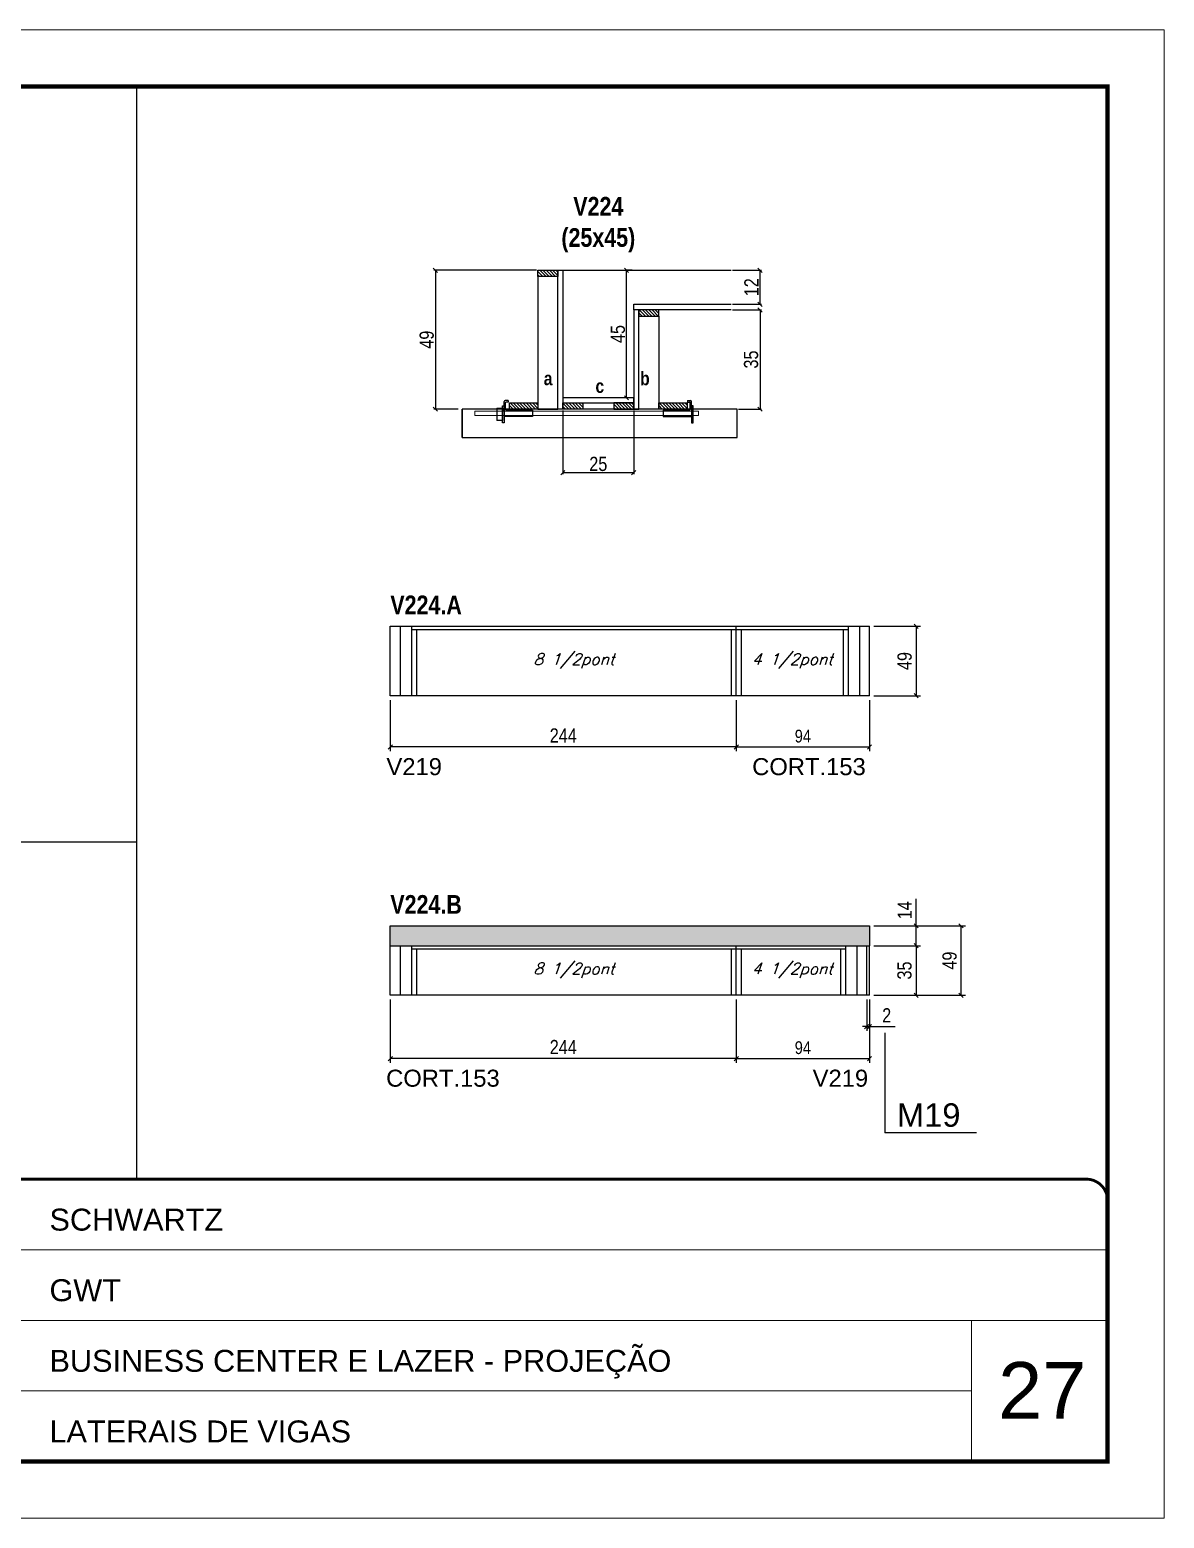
# Model space of a CAD drawing. Extents: x 2603 to 22413, y 1253 to 30260.
# Drawn here: x 6471 to 7271, y 21928 to 22978 of the extents above; entities that cross this region are included whole.
import ezdxf

# ---------------------------------------------------------------- set-up
doc = ezdxf.new("R2010")
doc.units = 0
doc.linetypes.add('CONTINUO', pattern=[0])
doc.linetypes.add('DASHED', pattern=[0.75, 0.5, -0.25])
for name, color, linetype in [('5', 5, 'Continuous'), ('barrote', 251, 'Continuous'), ('COTA', 241, 'Continuous'), ('detalhes', 4, 'Continuous'), ('NOMENCLATURA', 7, 'Continuous'), ('Painéis', 200, 'Continuous'), ('presilha', 1, 'Continuous'), ('SARR_2.2x10', 60, 'Continuous'), ('SARR_2.2x7', 40, 'Continuous'), ('SARR_3.5x7', 81, 'Continuous'), ('texto', 7, 'Continuous')]:
    doc.layers.add(name, color=color, linetype=linetype)
for name, color, linetype, lineweight in [('CARIMBO', 255, 'Continuous', 9), ('CONCRETO', 251, 'Continuous', 25), ('Folhas', 255, 'Continuous', 9), ('SARRAFO DE PRESSAO', 251, 'DASHED', 9), ('SCO-___-LAJ', 2, 'Continuous', 0)]:
    doc.layers.add(name, color=color, linetype=linetype, lineweight=lineweight)
doc.styles.add('ARIAL', font='arial.ttf')
doc.styles.add('COTA TECNICA', font='techl___.ttf', dxfattribs={"height": 10})
doc.styles.add('COTA TECNICA 2X', font='techl___.ttf', dxfattribs={"height": 10})
doc.styles.add('COTA TECNICA-50', font='techl___.ttf', dxfattribs={"height": 9})
doc.styles.add('Romans', font='romans.shx')
doc.styles.get("Standard").update_dxf_attribs({"font": 'arial.ttf'})
doc.styles.add('TECNICA', font='techb___.ttf', dxfattribs={"height": 10})
doc.dimstyles.new('COTA PAINEL-50', dxfattribs={"dimtxt": 9, "dimasz": 3, "dimexe": 3, "dimexo": 3, "dimgap": 3, "dimtad": 1, "dimdec": 1, "dimzin": 12, "dimdsep": 46, "dimtxsty": 'COTA TECNICA-50', "dimblk1": 'OBLIQUE', "dimblk2": 'OBLIQUE', "dimsah": 1, "dimcen": 0.9, "dimclrd": 4, "dimclre": 4, "dimclrt": 240, "dimadec": 1, "dimazin": 3, "dimtfac": 1, "dimtdec": 1, "dimtmove": 0, "dimatfit": 3, "dimfxl": 1, "dimtolj": 1, "dimtzin": 12, "dimarcsym": 0})
doc.dimstyles.new('PAINEL', dxfattribs={"dimtxt": 10, "dimasz": 3, "dimexe": 3, "dimexo": 3, "dimgap": 3, "dimtad": 1, "dimdec": 1, "dimzin": 12, "dimdsep": 46, "dimtxsty": 'COTA TECNICA', "dimblk1": 'OBLIQUE', "dimblk2": 'OBLIQUE', "dimsah": 1, "dimcen": 0.9, "dimclrd": 4, "dimclre": 4, "dimclrt": 240, "dimadec": 1, "dimazin": 3, "dimtfac": 1, "dimtdec": 1, "dimtmove": 0, "dimatfit": 3, "dimfxl": 1, "dimtolj": 1, "dimtzin": 12, "dimarcsym": 0})
doc.dimstyles.new('SECAO', dxfattribs={"dimscale": 0.333333, "dimtxt": 5, "dimasz": 9, "dimexe": 3, "dimexo": 3, "dimgap": 3, "dimtad": 1, "dimdec": 1, "dimlfac": 0.5, "dimzin": 12, "dimdsep": 46, "dimtxsty": 'COTA TECNICA 2X', "dimblk1": 'OBLIQUE', "dimblk2": 'OBLIQUE', "dimsah": 1, "dimcen": 0.9, "dimclrd": 4, "dimclre": 4, "dimclrt": 240, "dimadec": 1, "dimazin": 3, "dimtfac": 1, "dimtdec": 1, "dimtmove": 0, "dimatfit": 3, "dimfxl": 1, "dimtolj": 1, "dimtzin": 12, "dimarcsym": 0})

# ---------------------------------------------------------------- blocks, each defined once
blk = doc.blocks.new('9999999999')
at = {"color": 30, "linetype": 'CONTINUO'}
for p, q in [((98564.6, 34379.6), (99584, 34379.6)), ((98564.6, 34329.8), (99488, 34329.8)), ((99584, 34329.8), (99488, 34329.8)), ((99488, 34329.8), (99488, 34230.2)), ((98564.6, 34280), (99488, 34280))]:
    blk.add_line(p, q, dxfattribs=at)
at = {"color": 30, "linetype": 'CONTINUO', "const_width": 2}
blk.add_lwpolyline([(99584, 34230.2), (99584, 34414.4, 0.414214), (99569, 34429.4), (98229, 34429.4, 0.414214), (98214, 34414.4), (98214, 34245.2, 0.414214), (98229, 34230.2), (99584, 34230.2)], format="xyb", dxfattribs=at)
at = {"layer": 'Folhas'}
blk.add_lwpolyline([(98139, 34190.2), (99624, 34190.2), (99624, 35240.2), (98139, 35240.2)], close=True, dxfattribs=at)
at = {"layer": 'Folhas', "color": 30, "const_width": 3}
blk.add_lwpolyline([(98214, 34230.2), (99584, 34230.2), (99584, 35200.2), (98214, 35200.2)], close=True, dxfattribs=at)
at = {"color": 7, "linetype": 'Continuous', "ltscale": 5, "style": 'ARIAL'}
for s, height, p in [('SCHWARTZ', 15.48, (98837.7, 34393.1)), ('GWT', 15.48, (98837.7, 34343.3)), ('BUSINESS CENTER E LAZER - PROJEÇÃO', 15.483, (98837.7, 34293.5)), ('LATERAIS DE VIGAS', 15.483, (98837.7, 34243.7))]:
    blk.add_text(s, height=height, dxfattribs=at).set_placement(p)
blk = doc.blocks.new('PRESILHA METÁLICA 1')
at = {"layer": 'presilha'}
for p, q in [((7.5, 10.6), (7.5, 19.9)), ((12, 21), (8.6, 21)), ((9, 11.6), (9, 18.9)), ((12, 19.5), (9.6, 19.5)), ((12, 21), (12, 19.5)), ((0, 13), (6, 13)), ((0, 13), (0, 0)), ((6, 0), (0, 0)), ((6, 15.5), (7.5, 15.5)), ((6, -2.5), (6, 15.5)), ((6, 13), (6, 0)), ((7.5, 15.5), (7.5, -2.5)), ((37.5, 4.1), (7.5, 4.1)), ((37.5, 11), (9.6, 11)), ((37.5, 11), (37.5, 4.1)), ((7.5, -2.5), (6, -2.5))]:
    blk.add_line(p, q, dxfattribs=at)
for centre, radius, start, end in [((8.6, 19.9), 1.14, 90, 180), ((9.6, 18.9), 0.57, 90, 180), ((9.6, 11.6), 0.57, 180, 270)]:
    blk.add_arc(centre, radius, start, end, dxfattribs=at)
blk = doc.blocks.new('PRESILHA METÁLICA 2')
at = {"layer": 'presilha'}
for p, q in [((-5.2, 23.5), (-5.2, 22)), ((-5.2, 23.5), (-1.9, 23.5)), ((-5.2, 22), (-2.8, 22)), ((-2.2, 14.1), (-2.2, 21.4)), ((0.8, 18), (-0.8, 18)), ((-0.8, 18), (-0.8, 0)), ((-0.8, 14.6), (-0.8, 22.4)), ((0.8, 0), (0.8, 18)), ((-30.8, 13.5), (-30.8, 6.6)), ((-30.8, 13.5), (-2.8, 13.5)), ((-30.8, 6.6), (-0.8, 6.6)), ((-0.8, 0), (0.8, 0))]:
    blk.add_line(p, q, dxfattribs=at)
for centre, radius, start, end in [((-2.8, 21.4), 0.57, 0, 90), ((-1.9, 22.4), 1.14, 0, 90), ((-2.8, 14.1), 0.57, 270, 0)]:
    blk.add_arc(centre, radius, start, end, dxfattribs=at)
blk = doc.blocks.new('_Oblique')
at = {"color": 0, "linetype": 'ByBlock', "lineweight": -2}
blk.add_line((-0.5, -0.5), (0.5, 0.5), dxfattribs=at)
blk = doc.blocks.new('*D414')
at = {"layer": 'COTA', "color": 4, "lineweight": -2, "transparency": 16777216}
for p, q in [((6967, 22780.1), (6987.4, 22780.1)), ((6986.4, 22780.1), (6986.4, 22710.1)), ((6971.1, 22710.1), (6987.4, 22710.1))]:
    blk.add_line(p, q, dxfattribs=at)
at = {"layer": 'Defpoints', "color": 0, "transparency": 16777216}
for p in [(6966, 22780.1), (6970.1, 22710.1), (6986.4, 22710.1)]:
    blk.add_point(p, dxfattribs=at)
at = {"layer": 'COTA', "color": 4, "lineweight": -2, "transparency": 16777216, "xscale": 3, "yscale": 3, "zscale": 3}
for p, rotation in [((6986.4, 22780.1), 90), ((6986.4, 22710.1), 270)]:
    blk.add_blockref('_Oblique', p, dxfattribs=dict(at, rotation=rotation))
at = {"layer": 'COTA', "color": 240, "transparency": 16777216, "insert": (6980.1, 22745.1), "char_height": 10, "attachment_point": 5, "rotation": 90, "style": 'COTA TECNICA 2X'}
blk.add_mtext('\\A1;35', dxfattribs=at)
blk = doc.blocks.new('*D430')
at = {"layer": 'COTA', "color": 4, "lineweight": -2, "transparency": 16777216}
for p, q in [((6967, 22808.1), (6987.4, 22808.1)), ((6986.4, 22784.1), (6986.4, 22808.1)), ((6967, 22784.1), (6987.4, 22784.1))]:
    blk.add_line(p, q, dxfattribs=at)
at = {"layer": 'Defpoints', "color": 0, "transparency": 16777216}
for p in [(6966, 22808.1), (6986.4, 22808.1), (6966, 22784.1)]:
    blk.add_point(p, dxfattribs=at)
at = {"layer": 'COTA', "color": 4, "lineweight": -2, "transparency": 16777216, "xscale": 3, "yscale": 3, "zscale": 3}
for p, rotation in [((6986.4, 22808.1), 90), ((6986.4, 22784.1), 270)]:
    blk.add_blockref('_Oblique', p, dxfattribs=dict(at, rotation=rotation))
at = {"layer": 'COTA', "color": 240, "transparency": 16777216, "insert": (6980.3, 22796.1), "char_height": 10, "attachment_point": 5, "rotation": 90, "style": 'COTA TECNICA 2X'}
blk.add_mtext('\\A1;12', dxfattribs=at)
blk = doc.blocks.new('*D431')
at = {"layer": 'COTA', "color": 4, "lineweight": -2, "transparency": 16777216}
for p, q in [((6828.7, 22808.1), (6756.4, 22808.1)), ((6757.4, 22808.1), (6757.4, 22710.1)), ((6773.5, 22710.1), (6756.4, 22710.1))]:
    blk.add_line(p, q, dxfattribs=at)
at = {"layer": 'Defpoints', "color": 0, "transparency": 16777216}
for p in [(6829.7, 22808.1), (6757.4, 22710.1), (6774.5, 22710.1)]:
    blk.add_point(p, dxfattribs=at)
at = {"layer": 'COTA', "color": 4, "lineweight": -2, "transparency": 16777216, "xscale": 3, "yscale": 3, "zscale": 3}
for p, rotation in [((6757.4, 22808.1), 90), ((6757.4, 22710.1), 270)]:
    blk.add_blockref('_Oblique', p, dxfattribs=dict(at, rotation=rotation))
at = {"layer": 'COTA', "color": 240, "transparency": 16777216, "insert": (6751.3, 22759.1), "char_height": 10, "attachment_point": 5, "rotation": 90, "style": 'COTA TECNICA 2X'}
blk.add_mtext('\\A1;49', dxfattribs=at)
blk = doc.blocks.new('*D2410')
at = {"layer": 'COTA', "color": 4, "lineweight": -2, "transparency": 16777216}
for p, q in [((6896.3, 22808.1), (6891.2, 22808.1)), ((6892.2, 22718.1), (6892.2, 22808.1)), ((6896.3, 22718.1), (6891.2, 22718.1))]:
    blk.add_line(p, q, dxfattribs=at)
at = {"layer": 'Defpoints', "color": 0, "transparency": 16777216}
for p in [(6892.2, 22808.1), (6897.3, 22808.1), (6897.3, 22718.1)]:
    blk.add_point(p, dxfattribs=at)
at = {"layer": 'COTA', "color": 4, "lineweight": -2, "transparency": 16777216, "xscale": 3, "yscale": 3, "zscale": 3}
for p, rotation in [((6892.2, 22808.1), 90), ((6892.2, 22718.1), 270)]:
    blk.add_blockref('_Oblique', p, dxfattribs=dict(at, rotation=rotation))
at = {"layer": 'COTA', "color": 240, "transparency": 16777216, "insert": (6886.1, 22763.1), "char_height": 10, "attachment_point": 5, "rotation": 90, "style": 'COTA TECNICA 2X'}
blk.add_mtext('\\A1;45', dxfattribs=at)
blk = doc.blocks.new('*D2411')
at = {"layer": 'COTA', "color": 4, "lineweight": -2, "transparency": 16777216}
for p, q in [((6847.3, 22709.1), (6847.3, 22664.3)), ((6897.3, 22709.1), (6897.3, 22664.3)), ((6847.3, 22665.3), (6897.3, 22665.3))]:
    blk.add_line(p, q, dxfattribs=at)
at = {"layer": 'Defpoints', "color": 0, "transparency": 16777216}
for p in [(6847.3, 22710.1), (6897.3, 22710.1), (6897.3, 22665.3)]:
    blk.add_point(p, dxfattribs=at)
at = {"layer": 'COTA', "color": 4, "lineweight": -2, "transparency": 16777216, "xscale": 3, "yscale": 3, "zscale": 3, "rotation": 180}
blk.add_blockref('_Oblique', (6847.3, 22665.3), dxfattribs=at)
at = {"layer": 'COTA', "color": 4, "lineweight": -2, "transparency": 16777216, "xscale": 3, "yscale": 3, "zscale": 3}
blk.add_blockref('_Oblique', (6897.3, 22665.3), dxfattribs=at)
at = {"layer": 'COTA', "color": 240, "transparency": 16777216, "insert": (6872.3, 22671.4), "char_height": 10, "attachment_point": 5, "style": 'COTA TECNICA 2X'}
blk.add_mtext('\\A1;25', dxfattribs=at)
blk = doc.blocks.new('*D432')
at = {"layer": 'COTA', "color": 4, "linetype": 'ByBlock', "lineweight": -2, "transparency": 16777216}
for p, q in [((6969.6, 22504.9), (6969.6, 22468.8)), ((7063.6, 22504.9), (7063.6, 22468.8)), ((6969.6, 22471.8), (7063.6, 22471.8))]:
    blk.add_line(p, q, dxfattribs=at)
at = {"layer": 'Defpoints', "color": 0, "linetype": 'ByBlock', "transparency": 16777216}
for p in [(6969.6, 22507.9), (7063.6, 22507.9), (7063.6, 22471.8)]:
    blk.add_point(p, dxfattribs=at)
at = {"layer": 'COTA', "color": 4, "linetype": 'ByBlock', "lineweight": -2, "transparency": 16777216, "xscale": 3, "yscale": 3, "zscale": 3, "rotation": 180}
blk.add_blockref('_Oblique', (6969.6, 22471.8), dxfattribs=at)
at = {"layer": 'COTA', "color": 4, "linetype": 'ByBlock', "lineweight": -2, "transparency": 16777216, "xscale": 3, "yscale": 3, "zscale": 3}
blk.add_blockref('_Oblique', (7063.6, 22471.8), dxfattribs=at)
at = {"layer": 'COTA', "color": 240, "linetype": 'ByBlock', "transparency": 16777216, "insert": (7016.6, 22479.4), "char_height": 9, "attachment_point": 5, "style": 'COTA TECNICA-50'}
blk.add_mtext('\\A1;94', dxfattribs=at)
blk = doc.blocks.new('*D2412')
at = {"layer": 'COTA', "color": 4, "linetype": 'ByBlock', "lineweight": -2, "transparency": 16777216}
for p, q in [((6725.6, 22504.9), (6725.6, 22468.8)), ((6969.6, 22504.9), (6969.6, 22468.8)), ((6969.6, 22471.8), (6725.6, 22471.8))]:
    blk.add_line(p, q, dxfattribs=at)
at = {"layer": 'Defpoints', "color": 0, "linetype": 'ByBlock', "transparency": 16777216}
for p in [(6725.6, 22507.9), (6969.6, 22507.9), (6725.6, 22471.8)]:
    blk.add_point(p, dxfattribs=at)
at = {"layer": 'COTA', "color": 4, "linetype": 'ByBlock', "lineweight": -2, "transparency": 16777216, "xscale": 3, "yscale": 3, "zscale": 3, "rotation": 180}
blk.add_blockref('_Oblique', (6725.6, 22471.8), dxfattribs=at)
at = {"layer": 'COTA', "color": 4, "linetype": 'ByBlock', "lineweight": -2, "transparency": 16777216, "xscale": 3, "yscale": 3, "zscale": 3}
blk.add_blockref('_Oblique', (6969.6, 22471.8), dxfattribs=at)
at = {"layer": 'COTA', "color": 240, "linetype": 'ByBlock', "transparency": 16777216, "insert": (6847.6, 22479.9), "char_height": 10, "attachment_point": 5, "style": 'COTA TECNICA'}
blk.add_mtext('\\A1;244', dxfattribs=at)
blk = doc.blocks.new('*D2413')
at = {"layer": 'COTA', "color": 4, "linetype": 'ByBlock', "lineweight": -2, "transparency": 16777216}
for p, q in [((7066.6, 22556.9), (7099.5, 22556.9)), ((7096.5, 22556.9), (7096.5, 22507.9)), ((7066.6, 22507.9), (7099.5, 22507.9))]:
    blk.add_line(p, q, dxfattribs=at)
at = {"layer": 'Defpoints', "color": 0, "linetype": 'ByBlock', "transparency": 16777216}
for p in [(7063.6, 22556.9), (7063.6, 22507.9), (7096.5, 22507.9)]:
    blk.add_point(p, dxfattribs=at)
at = {"layer": 'COTA', "color": 4, "linetype": 'ByBlock', "lineweight": -2, "transparency": 16777216, "xscale": 3, "yscale": 3, "zscale": 3}
for p, rotation in [((7096.5, 22556.9), 90), ((7096.5, 22507.9), 270)]:
    blk.add_blockref('_Oblique', p, dxfattribs=dict(at, rotation=rotation))
at = {"layer": 'COTA', "color": 240, "linetype": 'ByBlock', "transparency": 16777216, "insert": (7088.4, 22532.4), "char_height": 10, "attachment_point": 5, "rotation": 90, "style": 'COTA TECNICA'}
blk.add_mtext('\\A1;49', dxfattribs=at)
blk = doc.blocks.new('*D433')
at = {"layer": 'COTA', "color": 4, "linetype": 'ByBlock', "lineweight": -2, "transparency": 16777216}
for p, q in [((6969.6, 22293.6), (6969.6, 22249)), ((7063.6, 22293.6), (7063.6, 22249)), ((6969.6, 22252), (7063.6, 22252))]:
    blk.add_line(p, q, dxfattribs=at)
at = {"layer": 'Defpoints', "color": 0, "linetype": 'ByBlock', "transparency": 16777216}
for p in [(6969.6, 22296.6), (7063.6, 22296.6), (7063.6, 22252)]:
    blk.add_point(p, dxfattribs=at)
at = {"layer": 'COTA', "color": 4, "linetype": 'ByBlock', "lineweight": -2, "transparency": 16777216, "xscale": 3, "yscale": 3, "zscale": 3, "rotation": 180}
blk.add_blockref('_Oblique', (6969.6, 22252), dxfattribs=at)
at = {"layer": 'COTA', "color": 4, "linetype": 'ByBlock', "lineweight": -2, "transparency": 16777216, "xscale": 3, "yscale": 3, "zscale": 3}
blk.add_blockref('_Oblique', (7063.6, 22252), dxfattribs=at)
at = {"layer": 'COTA', "color": 240, "linetype": 'ByBlock', "transparency": 16777216, "insert": (7016.6, 22259.6), "char_height": 9, "attachment_point": 5, "style": 'COTA TECNICA-50'}
blk.add_mtext('\\A1;94', dxfattribs=at)
blk = doc.blocks.new('*D2414')
at = {"layer": 'COTA', "color": 4, "linetype": 'ByBlock', "lineweight": -2, "transparency": 16777216}
for p, q in [((6725.6, 22293.6), (6725.6, 22249)), ((6969.6, 22293.6), (6969.6, 22249)), ((6969.6, 22252), (6725.6, 22252))]:
    blk.add_line(p, q, dxfattribs=at)
at = {"layer": 'Defpoints', "color": 0, "linetype": 'ByBlock', "transparency": 16777216}
for p in [(6725.6, 22296.6), (6969.6, 22296.6), (6725.6, 22252)]:
    blk.add_point(p, dxfattribs=at)
at = {"layer": 'COTA', "color": 4, "linetype": 'ByBlock', "lineweight": -2, "transparency": 16777216, "xscale": 3, "yscale": 3, "zscale": 3, "rotation": 180}
blk.add_blockref('_Oblique', (6725.6, 22252), dxfattribs=at)
at = {"layer": 'COTA', "color": 4, "linetype": 'ByBlock', "lineweight": -2, "transparency": 16777216, "xscale": 3, "yscale": 3, "zscale": 3}
blk.add_blockref('_Oblique', (6969.6, 22252), dxfattribs=at)
at = {"layer": 'COTA', "color": 240, "linetype": 'ByBlock', "transparency": 16777216, "insert": (6847.6, 22260.1), "char_height": 10, "attachment_point": 5, "style": 'COTA TECNICA'}
blk.add_mtext('\\A1;244', dxfattribs=at)
blk = doc.blocks.new('*D2415')
at = {"layer": 'COTA', "color": 4, "linetype": 'ByBlock', "lineweight": -2, "transparency": 16777216}
for p, q in [((7066.6, 22331.6), (7099.5, 22331.6)), ((7096.5, 22331.6), (7096.5, 22296.6)), ((7066.6, 22296.6), (7099.5, 22296.6))]:
    blk.add_line(p, q, dxfattribs=at)
at = {"layer": 'Defpoints', "color": 0, "linetype": 'ByBlock', "transparency": 16777216}
for p in [(7063.6, 22331.6), (7063.6, 22296.6), (7096.5, 22296.6)]:
    blk.add_point(p, dxfattribs=at)
at = {"layer": 'COTA', "color": 4, "linetype": 'ByBlock', "lineweight": -2, "transparency": 16777216, "xscale": 3, "yscale": 3, "zscale": 3}
for p, rotation in [((7096.5, 22331.6), 90), ((7096.5, 22296.6), 270)]:
    blk.add_blockref('_Oblique', p, dxfattribs=dict(at, rotation=rotation))
at = {"layer": 'COTA', "color": 240, "linetype": 'ByBlock', "transparency": 16777216, "insert": (7088.3, 22314.1), "char_height": 10, "attachment_point": 5, "rotation": 90, "style": 'COTA TECNICA'}
blk.add_mtext('\\A1;35', dxfattribs=at)
blk = doc.blocks.new('*D2416')
at = {"layer": 'COTA', "color": 4, "linetype": 'ByBlock', "lineweight": -2, "transparency": 16777216}
for p, q in [((7096.5, 22345.6), (7096.5, 22364.7)), ((7066.6, 22345.6), (7099.5, 22345.6)), ((7096.5, 22331.6), (7096.5, 22345.6)), ((7066.6, 22331.6), (7099.5, 22331.6))]:
    blk.add_line(p, q, dxfattribs=at)
at = {"layer": 'Defpoints', "color": 0, "linetype": 'ByBlock', "transparency": 16777216}
for p in [(7063.6, 22345.6), (7096.5, 22345.6), (7063.6, 22331.6)]:
    blk.add_point(p, dxfattribs=at)
at = {"layer": 'COTA', "color": 4, "linetype": 'ByBlock', "lineweight": -2, "transparency": 16777216, "xscale": 3, "yscale": 3, "zscale": 3}
for p, rotation in [((7096.5, 22345.6), 90), ((7096.5, 22331.6), 270)]:
    blk.add_blockref('_Oblique', p, dxfattribs=dict(at, rotation=rotation))
at = {"layer": 'COTA', "color": 240, "linetype": 'ByBlock', "transparency": 16777216, "insert": (7088.4, 22356.6), "char_height": 10, "attachment_point": 5, "rotation": 90, "style": 'COTA TECNICA'}
blk.add_mtext('\\A1;14', dxfattribs=at)
blk = doc.blocks.new('*D2417')
at = {"layer": 'COTA', "color": 4, "linetype": 'ByBlock', "lineweight": -2, "transparency": 16777216}
for p, q in [((7066.6, 22345.6), (7131.2, 22345.6)), ((7128.2, 22296.6), (7128.2, 22345.6)), ((7066.6, 22296.6), (7131.2, 22296.6))]:
    blk.add_line(p, q, dxfattribs=at)
at = {"layer": 'Defpoints', "color": 0, "linetype": 'ByBlock', "transparency": 16777216}
for p in [(7063.6, 22345.6), (7128.2, 22345.6), (7063.6, 22296.6)]:
    blk.add_point(p, dxfattribs=at)
at = {"layer": 'COTA', "color": 4, "linetype": 'ByBlock', "lineweight": -2, "transparency": 16777216, "xscale": 3, "yscale": 3, "zscale": 3}
for p, rotation in [((7128.2, 22345.6), 90), ((7128.2, 22296.6), 270)]:
    blk.add_blockref('_Oblique', p, dxfattribs=dict(at, rotation=rotation))
at = {"layer": 'COTA', "color": 240, "linetype": 'ByBlock', "transparency": 16777216, "insert": (7120.1, 22321.1), "char_height": 10, "attachment_point": 5, "rotation": 90, "style": 'COTA TECNICA'}
blk.add_mtext('\\A1;49', dxfattribs=at)
blk = doc.blocks.new('*D2418')
at = {"layer": 'COTA', "color": 4, "linetype": 'ByBlock', "lineweight": -2, "transparency": 16777216}
for p, q in [((7061.6, 22293.6), (7061.6, 22271.5)), ((7063.6, 22293.6), (7063.6, 22271.5)), ((7061.6, 22274.5), (7058.6, 22274.5)), ((7061.6, 22274.5), (7063.6, 22274.5)), ((7063.6, 22274.5), (7081.7, 22274.5))]:
    blk.add_line(p, q, dxfattribs=at)
at = {"layer": 'Defpoints', "color": 0, "linetype": 'ByBlock', "transparency": 16777216}
for p in [(7061.6, 22296.6), (7063.6, 22296.6), (7063.6, 22274.5)]:
    blk.add_point(p, dxfattribs=at)
at = {"layer": 'COTA', "color": 4, "linetype": 'ByBlock', "lineweight": -2, "transparency": 16777216, "xscale": 3, "yscale": 3, "zscale": 3}
blk.add_blockref('_Oblique', (7061.6, 22274.5), dxfattribs=at)
at = {"layer": 'COTA', "color": 4, "linetype": 'ByBlock', "lineweight": -2, "transparency": 16777216, "xscale": 3, "yscale": 3, "zscale": 3, "rotation": 180}
blk.add_blockref('_Oblique', (7063.6, 22274.5), dxfattribs=at)
at = {"layer": 'COTA', "color": 240, "linetype": 'ByBlock', "transparency": 16777216, "insert": (7075.7, 22282.5), "char_height": 10, "attachment_point": 5, "style": 'COTA TECNICA'}
blk.add_mtext('\\A1;2', dxfattribs=at)

msp = doc.modelspace()

# ---------------------------------------------------------------- hatches: boundary and pattern name
at = {"layer": 'COTA', "linetype": 'ByBlock'}
h = msp.add_hatch(dxfattribs=at)
h.set_pattern_fill('AR-CONC', color=256, scale=0.03)
h.set_pattern_definition([(50, (-126418.0314, -5371.0305), (5.46554007, -0.47817257), [0.5715, -6.2865]), (355, (-126418.0314, -5371.0305), (-1.05730264, 5.73170536), [0.4572, -5.02921753]), (100.4514447, (-126417.576, -5371.0704), (4.40823741, 5.25353256), [0.48570026, -5.34270734]), (46.1842, (-126418.0314, -5369.5065), (8.13237123, -1.26126984), [0.85725, -9.42975]), (96.6355576, (-126417.354, -5369.612), (7.122124, 7.42278374), [0.7285507, -8.01406824]), (351.184151, (-126418.031, -5369.5065), (7.122124, 7.42278374), [0.685799, -7.54379196]), (21, (-126417.2694, -5369.8875), (4.54843174, -3.06795595), [0.5715, -6.2865]), (326, (-126417.2694, -5369.8875), (1.85406085, 5.52563898), [0.4572, -5.0292]), (71.451445, (-126416.8904, -5370.143), (6.40249258, 2.45768307), [0.48570026, -5.34269813]), (37.5, (-126418.0314, -5371.0305), (0.092658098, 2.536651166), [0, -4.96824, 0, -5.1054, 0, -5.04825]), (7.5, (-126418.0314, -5371.0305), (2.004589875, 3.005417245), [0, -2.91084, 0, -4.85394, 0, -1.92405]), (327.5, (-126419.7307, -5371.0305), (4.067717855, -0.17186232), [0, -1.905, 0, -5.9436, 0, -7.8867]), (317.5, (-126420.4927, -5371.0305), (4.44387544, 0.76279473), [0, -2.4765, 0, -3.94716, 0, -5.6007])])
h.paths.add_polyline_path([(7063.61, 22345.59), (6725.61, 22345.59), (6725.61, 22331.59), (7063.61, 22331.59)])
at = {"layer": 'SARR_2.2x10'}
h = msp.add_hatch(dxfattribs=at)
h.set_pattern_fill('ANSI31', color=256, scale=0.5, angle=90)
h.set_pattern_definition([(135, (40003.2446, -100802.0663), (-1.122532015, -1.122532015), [])])
h.paths.add_polyline_path([(6809.71, 22714.5), (6809.71, 22710.1), (6829.71, 22710.1), (6829.71, 22714.5)])
h = msp.add_hatch(dxfattribs=at)
h.set_pattern_fill('ANSI31', color=256, scale=0.5, angle=90)
h.set_pattern_definition([(135, (40108.4446, -100802.0663), (-1.122532015, -1.122532015), [])])
h.paths.add_polyline_path([(6914.91, 22714.5), (6914.91, 22710.1), (6934.91, 22710.1), (6934.91, 22714.5)])
at = {"layer": 'SARR_2.2x7'}
h = msp.add_hatch(dxfattribs=at)
h.set_pattern_fill('ANSI31', color=256, scale=0.5, angle=90)
h.set_pattern_definition([(135, (39997.2446, -100708.4663), (-1.122532015, -1.122532015), [])])
h.paths.add_polyline_path([(6843.71, 22808.1), (6843.71, 22803.7), (6829.71, 22803.7), (6829.71, 22808.1)])
h = msp.add_hatch(dxfattribs=at)
h.set_pattern_fill('ANSI31', color=256, scale=0.5, angle=90)
h.set_pattern_definition([(135, (40029.2446, -100736.4663), (-1.122532015, -1.122532015), [])])
h.paths.add_polyline_path([(6900.91, 22780.1), (6900.91, 22775.7), (6914.91, 22775.7), (6914.91, 22780.1)])
h = msp.add_hatch(dxfattribs=at)
h.set_pattern_fill('ANSI31', color=256, scale=0.5, angle=90)
h.set_pattern_definition([(135, (40082.8446, -100802.0663), (-1.122532015, -1.122532015), [])])
h.paths.add_polyline_path([(6861.31, 22710.1), (6861.31, 22714.5), (6847.31, 22714.5), (6847.31, 22710.1)])
h = msp.add_hatch(dxfattribs=at)
h.set_pattern_fill('ANSI31', color=256, scale=0.5, angle=90)
h.set_pattern_definition([(135, (40032.8446, -100802.0663), (-1.122532015, -1.122532015), [])])
h.paths.add_polyline_path([(6883.31, 22710.1), (6883.31, 22714.5), (6897.31, 22714.5), (6897.31, 22710.1)])

# ---------------------------------------------------------------- linework, layer by layer
at = {"layer": 'barrote'}
msp.add_lwpolyline([(6776.25, 22690.1), (6970.17, 22690.1), (6970.17, 22710.1), (6776.25, 22710.1)], close=True, dxfattribs=at)
at = {"layer": 'CONCRETO', "linetype": 'Continuous'}
msp.add_line((6847.31, 22808.1), (6966, 22808.1), dxfattribs=at)
at = {"layer": 'COTA', "linetype": 'ByBlock'}
for p, q in [((6546.47, 22937.72), (6546.47, 22166.97)), ((6725.61, 22331.59), (6725.61, 22345.59)), ((6725.61, 22345.59), (7063.61, 22345.59)), ((7063.61, 22345.59), (7063.61, 22331.59))]:
    msp.add_line(p, q, dxfattribs=at)
at = {"layer": 'COTA'}
msp.add_lwpolyline([(5992.82, 22404.79), (6546.47, 22404.79), (6546.47, 22166.97), (5992.82, 22166.97)], close=True, dxfattribs=at)
at = {"layer": 'detalhes', "color": 250}
msp.add_line((6776.25, 22690.1), (6776.25, 22710.1), dxfattribs=at)
at = {"layer": 'NOMENCLATURA', "linetype": 'Continuous'}
for p in [(7074.43, 22270.03), (7139.09, 22199.49)]:
    msp.add_line(p, (7074.43, 22199.49), dxfattribs=at)
at = {"layer": 'Painéis', "linetype": 'Continuous'}
for p, q in [((6725.61, 22507.9), (6725.61, 22556.9)), ((6725.61, 22556.9), (7063.61, 22556.9)), ((6969.61, 22507.9), (6969.61, 22556.9)), ((7063.61, 22507.9), (7063.61, 22556.9)), ((7063.61, 22507.9), (6725.61, 22507.9)), ((6725.61, 22296.59), (6725.61, 22331.59)), ((6725.61, 22331.59), (7063.61, 22331.59)), ((6969.61, 22296.59), (6969.61, 22331.59)), ((7061.61, 22296.59), (7061.61, 22331.59)), ((7063.61, 22296.59), (7063.61, 22331.59)), ((7063.61, 22296.59), (6725.61, 22296.59))]:
    msp.add_line(p, q, dxfattribs=at)
for points in [[(6843.71, 22710.1), (6843.71, 22808.1), (6847.31, 22808.1), (6847.31, 22710.1)], [(6900.91, 22710.1), (6900.91, 22780.1), (6897.31, 22780.1), (6897.31, 22710.1)], [(6897.31, 22718.1), (6847.31, 22718.1), (6847.31, 22714.5), (6897.31, 22714.5)]]:
    msp.add_lwpolyline(points, close=True, dxfattribs=at)
at = {"layer": 'Painéis', "linetype": 'Continuous', "elevation": 0}
msp.add_lwpolyline([(6966, 22780.1), (6897.31, 22780.1), (6897.31, 22784.1), (6966, 22784.1)], dxfattribs=at)
at = {"layer": 'SARR_2.2x10'}
for points in [[(6809.71, 22714.5), (6829.71, 22714.5), (6829.71, 22710.1), (6809.71, 22710.1)], [(6914.91, 22714.5), (6934.91, 22714.5), (6934.91, 22710.1), (6914.91, 22710.1)]]:
    msp.add_lwpolyline(points, close=True, dxfattribs=at)
at = {"layer": 'SARR_2.2x7', "linetype": 'Continuous'}
for p, q in [((6732.61, 22556.9), (6732.61, 22507.9)), ((6740.61, 22554.7), (6969.61, 22554.7)), ((6969.61, 22554.7), (7048.61, 22554.7)), ((7056.61, 22556.9), (7056.61, 22507.9)), ((6732.61, 22331.59), (6732.61, 22296.59)), ((6740.61, 22329.39), (6969.61, 22329.39)), ((6969.61, 22329.39), (7046.61, 22329.39)), ((7054.61, 22331.59), (7054.61, 22296.59))]:
    msp.add_line(p, q, dxfattribs=at)
at = {"layer": 'SARR_2.2x7', "elevation": 0}
for points in [[(6829.71, 22808.1), (6843.71, 22808.1), (6843.71, 22803.7), (6829.71, 22803.7)], [(6914.91, 22780.1), (6900.91, 22780.1), (6900.91, 22775.7), (6914.91, 22775.7)]]:
    msp.add_lwpolyline(points, close=True, dxfattribs=at)
at = {"layer": 'SARR_2.2x7'}
for points in [[(6847.31, 22714.5), (6861.31, 22714.5), (6861.31, 22710.1), (6847.31, 22710.1)], [(6897.31, 22714.5), (6883.31, 22714.5), (6883.31, 22710.1), (6897.31, 22710.1)]]:
    msp.add_lwpolyline(points, close=True, dxfattribs=at)
at = {"layer": 'SARR_3.5x7'}
for p, q in [((6740.61, 22556.9), (6740.61, 22507.9)), ((6744.11, 22554.7), (6744.11, 22507.9)), ((6966.11, 22554.7), (6966.11, 22507.9)), ((6973.11, 22554.7), (6973.11, 22507.9)), ((7045.11, 22554.7), (7045.11, 22507.9)), ((7048.61, 22556.9), (7048.61, 22507.9)), ((6740.61, 22331.59), (6740.61, 22296.59)), ((6744.11, 22329.39), (6744.11, 22296.59)), ((6966.11, 22329.39), (6966.11, 22296.59)), ((6973.11, 22329.39), (6973.11, 22296.59)), ((7043.11, 22329.39), (7043.11, 22296.59)), ((7046.61, 22331.59), (7046.61, 22296.59))]:
    msp.add_line(p, q, dxfattribs=at)
for points in [[(6843.71, 22803.7), (6829.71, 22803.7), (6829.71, 22710.1), (6843.71, 22710.1)], [(6900.91, 22775.7), (6914.91, 22775.7), (6914.91, 22710.1), (6900.91, 22710.1)]]:
    msp.add_lwpolyline(points, close=True, dxfattribs=at)
at = {"layer": 'SCO-___-LAJ', "color": 1}
msp.add_lwpolyline([(6785.25, 22708.77), (6943.02, 22708.77), (6943.02, 22705.57), (6785.25, 22705.57)], close=True, dxfattribs=at)

# ---------------------------------------------------------------- block references
at = {"layer": 'presilha', "xscale": 0.6666666666666666, "yscale": 0.6666666666666666, "zscale": 0.6666666666666666}
for name, p in [('PRESILHA METÁLICA 1', (6800.84, 22702.14)), ('PRESILHA METÁLICA 2', (6938.58, 22700.47))]:
    msp.add_blockref(name, p, dxfattribs=at)
at = {"layer": 'SARRAFO DE PRESSAO', "color": 6, "linetype": 'ByBlock'}
msp.add_blockref('9999999999', (-92352.51, -12262.48), dxfattribs=at)

# ---------------------------------------------------------------- texts
at = {"layer": '5', "linetype": 'Continuous'}
for s, rotation, p in [('V219', 359.99996, (6722.87, 22451.91)), ('CORT.153', 359.99996, (6980.84, 22451.91)), ('CORT.153', 0.00004, (6722.66, 22232.14)), ('V219', 0.00004, (7023.49, 22232.14))]:
    msp.add_text(s, height=12, rotation=rotation, dxfattribs=at).set_placement(p)
at = {"layer": 'CARIMBO', "style": 'ARIAL'}
msp.add_text('27', height=40, dxfattribs=at).set_placement((7154.33, 21997.87))
at = {"layer": 'detalhes', "style": 'TECNICA'}
for s, p in [('a', (6833.83, 22727)), ('b', (6901.81, 22726.99)), ('c', (6870.32, 22721.57))]:
    msp.add_text(s, height=9.6, dxfattribs=at).set_placement(p)
at = {"layer": 'NOMENCLATURA', "style": 'TECNICA'}
for s, p in [('V224.A', (6725.61, 22565.42)), ('V224.B', (6725.61, 22354.11))]:
    msp.add_text(s, height=13.2, dxfattribs=at).set_placement(p)
at = {"layer": 'NOMENCLATURA', "linetype": 'Continuous'}
msp.add_text('M19', height=16.5, dxfattribs=at).set_placement((7082.93, 22203.91))
at = {"layer": 'NOMENCLATURA', "insert": (6872.31, 22859.8), "char_height": 13.2, "attachment_point": 2, "style": 'TECNICA'}
msp.add_mtext_dynamic_manual_height_columns('V224\\P(25x45)', width=300.2766, gutter_width=1, heights=[0], dxfattribs=at)
at = {"layer": 'texto', "color": 2, "char_height": 8, "attachment_point": 5, "style": 'Romans'}
for s, insert in [('{\\Q19;\\C256;8 1/2pont}', (6855.11, 22532.4)), ('{\\Q19;\\C256;4 1/2pont}', (7009.11, 22532.4)), ('{\\Q19;\\C256;8 1/2pont}', (6855.11, 22314.09)), ('{\\Q19;\\C256;4 1/2pont}', (7009.11, 22314.09))]:
    msp.add_mtext(s, dxfattribs=dict(at, insert=insert))

# ---------------------------------------------------------------- dimensions: what is measured, and where the dimension line sits
at = {"layer": 'COTA'}
for base, p1, p2, picture, middle in [((6757.39, 22710.1, 0), (6829.71, 22808.1), (6774.49, 22710.1, 0), '*D431', (6751.29, 22759.1, 0)), ((6892.23, 22808.1), (6897.31, 22718.1), (6897.31, 22808.1), '*D2410', (6886.12, 22763.1)), ((6986.35, 22808.1), (6966, 22784.1), (6966, 22808.1), '*D430', (6980.29, 22796.1)), ((6986.35, 22710.1, 0), (6966, 22780.1), (6970.12, 22710.1, 0), '*D414', (6980.13, 22745.1, 0))]:
    dim = msp.add_linear_dim(base=base, p1=p1, p2=p2, angle=90, dimstyle='SECAO', dxfattribs=at)
    dim.commit()
    dim.dimension.update_dxf_attribs({"geometry": picture, "text_midpoint": middle})
dim = msp.add_linear_dim(base=(6897.31, 22665.28), p1=(6847.31, 22710.1), p2=(6897.31, 22710.1), dimstyle='SECAO', dxfattribs=at)
dim.commit()
dim.dimension.update_dxf_attribs({"geometry": '*D2411', "text_midpoint": (6872.31, 22671.39)})
at = {"layer": 'COTA', "linetype": 'ByBlock'}
for base, p1, p2, angle, picture, middle in [((7096.48, 22507.9), (7063.61, 22556.9), (7063.61, 22507.9), 90, '*D2413', (7088.37, 22532.4)), ((6725.61, 22471.81), (6969.61, 22507.9), (6725.61, 22507.9), 180, '*D2412', (6847.61, 22479.88)), ((7096.48, 22345.59), (7063.61, 22331.59), (7063.61, 22345.59), 90, '*D2416', (7088.4, 22356.65)), ((7128.15, 22345.59), (7063.61, 22296.59), (7063.61, 22345.59), 90, '*D2417', (7120.05, 22321.09)), ((7096.48, 22296.59), (7063.61, 22331.59), (7063.61, 22296.59), 90, '*D2415', (7088.26, 22314.09)), ((6725.61, 22252.04), (6969.61, 22296.59), (6725.61, 22296.59), 180, '*D2414', (6847.61, 22260.11))]:
    dim = msp.add_linear_dim(base=base, p1=p1, p2=p2, angle=angle, dimstyle='PAINEL', dxfattribs=at)
    dim.commit()
    dim.dimension.update_dxf_attribs({"geometry": picture, "text_midpoint": middle})
for base, p1, p2, picture, middle in [((7063.61, 22471.81), (6969.61, 22507.9), (7063.61, 22507.9), '*D432', (7016.61, 22479.4)), ((7063.61, 22252.04), (6969.61, 22296.59), (7063.61, 22296.59), '*D433', (7016.61, 22259.63))]:
    dim = msp.add_linear_dim(base=base, p1=p1, p2=p2, angle=180, dimstyle='COTA PAINEL-50', override={"dimarcsym": 1}, dxfattribs=at)
    dim.commit()
    dim.dimension.update_dxf_attribs({"geometry": picture, "text_midpoint": middle})
dim = msp.add_linear_dim(base=(7063.61, 22274.49), p1=(7061.61, 22296.59), p2=(7063.61, 22296.59), dimstyle='PAINEL', dxfattribs=at)
dim.commit()
dim.dimension.update_dxf_attribs({"geometry": '*D2418', "text_midpoint": (7075.67, 22282.49)})

doc.saveas('drawing.dxf')
